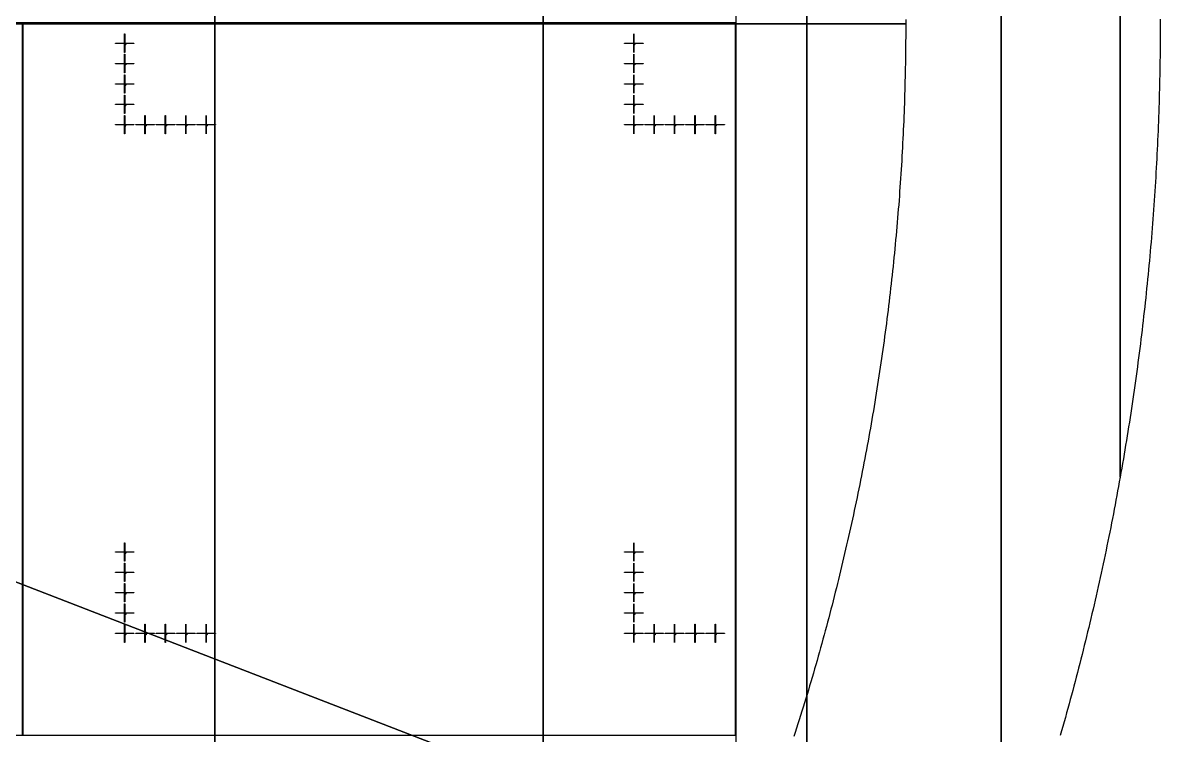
# Model space of a CAD drawing. Extents: x -25400 to 25400, y -24113 to 25400.
# Drawn here: x 14228 to 25400, y -6992 to 11 of the extents above; entities that cross this region are included whole.
import ezdxf

# ---------------------------------------------------------------- set-up
doc = ezdxf.new("R2010")
doc.units = 0
for name, color, linetype in [('L0D0', 2, 'CONTINUOUS'), ('L1D0', 3, 'CONTINUOUS'), ('L3D0', 4, 'CONTINUOUS')]:
    doc.layers.add(name, color=color, linetype=linetype)

msp = doc.modelspace()

# ---------------------------------------------------------------- linework, layer by layer
at = {"layer": 'L0D0'}
for points in [[(14229.5, 13982.974), (14229.5, 7078), (16115.797, 7078), (16115.797, -19632.653)], [(19339.518, -16466.422), (19339.518, 7078), (21204.633, 7078), (21204.633, 13982.974)], [(21928.171, 12818.553), (21928.171, -12818.553), (21905.071, -12857.988), (21881.901, -12897.381)], [(21928.171, -12818.553), (21928.171, 12818.553)], [(23836.776, 8773.148), (23836.776, -8773.148)], [(23836.776, -8773.148), (23836.776, 8773.148)], [(16115.797, -19632.653), (16115.797, 7078), (19339.518, 7078), (19339.518, -16466.422)], [(25006.14, 4455.665), (25006.14, -4455.665), (24998.083, -4500.651), (24989.944, -4545.623), (24981.725, -4590.58), (24973.424, -4635.523), (24965.043, -4680.45), (24956.581, -4725.362), (24948.039, -4770.259), (24939.415, -4815.141), (24930.711, -4860.007), (24921.926, -4904.857), (24913.06, -4949.691), (24904.114, -4994.509), (24895.087, -5039.311), (24885.979, -5084.097), (24876.791, -5128.866), (24867.522, -5173.619), (24858.173, -5218.355), (24848.743, -5263.074), (24839.233, -5307.776), (24829.643, -5352.461), (24819.972, -5397.128), (24810.221, -5441.778), (24800.389, -5486.411), (24790.477, -5531.026), (24780.485, -5575.622), (24770.413, -5620.201), (24760.26, -5664.761), (24750.027, -5709.304), (24739.714, -5753.827), (24729.322, -5798.332), (24718.849, -5842.819), (24708.295, -5887.286), (24697.662, -5931.734), (24686.949, -5976.163), (24676.157, -6020.573), (24665.284, -6064.963), (24654.331, -6109.334), (24643.299, -6153.685), (24632.186, -6198.016), (24620.994, -6242.326), (24609.723, -6286.617), (24598.371, -6330.887), (24586.94, -6375.137), (24575.43, -6419.366), (24563.839, -6463.575), (24552.17, -6507.762), (24540.42, -6551.929), (24528.592, -6596.074), (24516.684, -6640.197), (24504.696, -6684.3), (24492.629, -6728.38), (24480.483, -6772.439), (24468.258, -6816.476), (24455.953, -6860.491), (24443.57, -6904.484), (24431.107, -6948.454), (24418.565, -6992.402)], [(25399.959, 45.702), (25400, 0), (25399.959, -45.702), (25399.836, -91.405), (25399.63, -137.107), (25399.342, -182.808), (25398.972, -228.509), (25398.52, -274.209), (25397.985, -319.909), (25397.369, -365.607), (25396.67, -411.304), (25395.888, -457), (25395.025, -502.694), (25394.079, -548.387), (25393.052, -594.077), (25391.942, -639.766), (25390.749, -685.453), (25389.475, -731.138), (25388.118, -776.82), (25386.679, -822.5), (25385.158, -868.177), (25383.555, -913.851), (25381.87, -959.523), (25380.102, -1005.191), (25378.253, -1050.856), (25376.321, -1096.518), (25374.307, -1142.176), (25372.21, -1187.83), (25370.032, -1233.48), (25367.772, -1279.127), (25365.429, -1324.769), (25363.004, -1370.407), (25360.497, -1416.041), (25357.908, -1461.67), (25355.237, -1507.294), (25352.484, -1552.914), (25349.649, -1598.528), (25346.732, -1644.137), (25343.732, -1689.741), (25340.651, -1735.34), (25337.488, -1780.933), (25334.242, -1826.52), (25330.915, -1872.101), (25327.505, -1917.676), (25324.014, -1963.245), (25320.44, -2008.807), (25316.785, -2054.363), (25313.047, -2099.913), (25309.228, -2145.455), (25305.327, -2190.991), (25301.343, -2236.519), (25297.278, -2282.041), (25293.131, -2327.554), (25288.902, -2373.061), (25284.592, -2418.559), (25280.199, -2464.05), (25275.724, -2509.533), (25271.168, -2555.008), (25266.53, -2600.474), (25261.81, -2645.932), (25257.008, -2691.382), (25252.125, -2736.823), (25247.159, -2782.255), (25242.112, -2827.677), (25236.984, -2873.091), (25231.773, -2918.496), (25226.481, -2963.891), (25221.107, -3009.276), (25215.652, -3054.652), (25210.115, -3100.017), (25204.496, -3145.373), (25198.796, -3190.719), (25193.014, -3236.054), (25187.151, -3281.379), (25181.206, -3326.693), (25175.179, -3371.996), (25169.071, -3417.289), (25162.882, -3462.57), (25156.611, -3507.84), (25150.258, -3553.099), (25143.824, -3598.346), (25137.309, -3643.582), (25130.713, -3688.806), (25124.035, -3734.018), (25117.275, -3779.217), (25110.435, -3824.405), (25103.513, -3869.58), (25096.509, -3914.743), (25089.425, -3959.893), (25082.259, -4005.03), (25075.012, -4050.154), (25067.684, -4095.265), (25060.275, -4140.363), (25052.785, -4185.448), (25045.213, -4230.519), (25037.561, -4275.576), (25029.827, -4320.619), (25022.013, -4365.648), (25014.117, -4410.664), (25006.14, -4455.665), (25006.14, 4455.665)], [(22899.959, 43.404), (22900, 0), (0, 0)], [(21353.614, -8272.434), (0, 0), (22900, 0), (22899.959, -43.404), (22899.835, -86.808), (22899.63, -130.212), (22899.342, -173.615), (22898.972, -217.018), (22898.519, -260.42), (22897.984, -303.821), (22897.367, -347.22), (22896.668, -390.619), (22895.887, -434.016), (22895.023, -477.412), (22894.077, -520.806), (22893.049, -564.198), (22891.938, -607.588), (22890.746, -650.975), (22889.471, -694.361), (22888.113, -737.744), (22886.674, -781.124), (22885.152, -824.502), (22883.548, -867.876), (22881.862, -911.248), (22880.094, -954.616), (22878.244, -997.981), (22876.311, -1041.342), (22874.296, -1084.699), (22872.199, -1128.053), (22870.02, -1171.402), (22867.759, -1214.747), (22865.415, -1258.088), (22862.99, -1301.425), (22860.482, -1344.756), (22857.892, -1388.083), (22855.22, -1431.405), (22852.466, -1474.722), (22849.63, -1518.033), (22846.711, -1561.339), (22843.711, -1604.64), (22840.629, -1647.934), (22837.464, -1691.223), (22834.218, -1734.505), (22830.889, -1777.782), (22827.478, -1821.052), (22823.986, -1864.315), (22820.411, -1907.572), (22816.755, -1950.822), (22813.016, -1994.065), (22809.196, -2037.301), (22805.293, -2080.529), (22801.309, -2123.75), (22797.243, -2166.963), (22793.094, -2210.169), (22788.864, -2253.366), (22784.552, -2296.556), (22780.159, -2339.737), (22775.683, -2382.91), (22771.126, -2426.074), (22766.486, -2469.23), (22761.765, -2512.376), (22756.963, -2555.514), (22752.078, -2598.643), (22747.112, -2641.762), (22742.064, -2684.871), (22736.934, -2727.971), (22731.723, -2771.062), (22726.43, -2814.142), (22721.055, -2857.212), (22715.599, -2900.272), (22710.061, -2943.321), (22704.441, -2986.36), (22698.74, -3029.388), (22692.958, -3072.406), (22687.093, -3115.412), (22681.148, -3158.407), (22675.121, -3201.391), (22669.012, -3244.363), (22662.822, -3287.323), (22656.551, -3330.272), (22650.198, -3373.209), (22643.764, -3416.134), (22637.248, -3459.046), (22630.651, -3501.946), (22623.973, -3544.833), (22617.214, -3587.708), (22610.373, -3630.57), (22603.451, -3673.418), (22596.448, -3716.254), (22589.364, -3759.076), (22582.198, -3801.885), (22574.952, -3844.68), (22567.624, -3887.461), (22560.215, -3930.228), (22552.725, -3972.981), (22545.155, -4015.72), (22537.503, -4058.444), (22529.77, -4101.154), (22521.956, -4143.849), (22514.062, -4186.529), (22506.086, -4229.195), (22498.03, -4271.845), (22489.893, -4314.479), (22481.675, -4357.098), (22473.376, -4399.702), (22464.996, -4442.289), (22456.536, -4484.861), (22447.995, -4527.417), (22439.374, -4569.956), (22430.672, -4612.479), (22421.889, -4654.985), (22413.026, -4697.475), (22404.082, -4739.948), (22395.058, -4782.403), (22385.953, -4824.842), (22376.768, -4867.263), (22367.503, -4909.667), (22358.157, -4952.053), (22348.731, -4994.421), (22339.224, -5036.772), (22329.637, -5079.104), (22319.97, -5121.418), (22310.223, -5163.713), (22300.396, -5205.991), (22290.489, -5248.249), (22280.501, -5290.488), (22270.434, -5332.709), (22260.286, -5374.91), (22250.059, -5417.092), (22239.751, -5459.255), (22229.364, -5501.398), (22218.897, -5543.521), (22208.35, -5585.624), (22197.723, -5627.707), (22187.017, -5669.77), (22176.23, -5711.813), (22165.364, -5753.835), (22154.419, -5795.837), (22143.394, -5837.817), (22132.289, -5879.777), (22121.105, -5921.715), (22109.841, -5963.633), (22098.498, -6005.528), (22087.076, -6047.403), (22075.574, -6089.255), (22063.993, -6131.086), (22052.333, -6172.894), (22040.593, -6214.681), (22028.774, -6256.445), (22016.876, -6298.187), (22004.899, -6339.906), (21992.843, -6381.602), (21980.708, -6423.275), (21968.494, -6464.925), (21956.201, -6506.552), (21943.829, -6548.156), (21931.379, -6589.736), (21918.849, -6631.293), (21906.241, -6672.825), (21893.554, -6714.334), (21880.789, -6755.818), (21867.945, -6797.279), (21855.022, -6838.714), (21842.021, -6880.126), (21828.941, -6921.512), (21815.783, -6962.874), (21802.546, -7004.211)], [(0, 0), (21353.614, -8272.434)]]:
    msp.add_lwpolyline(points, dxfattribs=at)
at = {"layer": 'L1D0'}
for points in [[(15228.25, -182.15), (15228.25, -99.15), (15230.75, -99.15), (15230.75, -182.15)], [(20228.25, -182.15), (20228.25, -99.15), (20230.75, -99.15), (20230.75, -182.15)], [(15138.5, -191.4), (15138.5, -188.9), (15221.5, -188.9), (15221.5, -191.4)], [(15229.3, -195.15), (15229.3, -190.35), (15224.5, -190.35), (15224.5, -189.95), (15229.3, -189.95), (15229.3, -185.15), (15229.7, -185.15), (15229.7, -189.95), (15234.5, -189.95), (15234.5, -190.35), (15229.7, -190.35), (15229.7, -195.15)], [(15228.25, -281.15), (15228.25, -198.15), (15230.75, -198.15), (15230.75, -281.15)], [(15235.5, -200.706), (15235.5, -197.15), (15239.944, -197.15), (15239.944, -198.039), (15236.389, -198.039), (15236.389, -199.817), (15239.056, -199.817), (15239.056, -200.706)], [(15235.5, -203.372), (15235.5, -202.483), (15239.056, -202.483), (15239.056, -203.372)], [(15237.5, -191.4), (15237.5, -188.9), (15320.5, -188.9), (15320.5, -191.4)], [(15239.056, -202.483), (15239.056, -200.706), (15239.944, -200.706), (15239.944, -202.483)], [(20138.5, -191.4), (20138.5, -188.9), (20221.5, -188.9), (20221.5, -191.4)], [(20229.3, -195.15), (20229.3, -190.35), (20224.5, -190.35), (20224.5, -189.95), (20229.3, -189.95), (20229.3, -185.15), (20229.7, -185.15), (20229.7, -189.95), (20234.5, -189.95), (20234.5, -190.35), (20229.7, -190.35), (20229.7, -195.15)], [(20228.25, -281.15), (20228.25, -198.15), (20230.75, -198.15), (20230.75, -281.15)], [(20235.5, -200.706), (20235.5, -197.15), (20239.944, -197.15), (20239.944, -198.039), (20236.389, -198.039), (20236.389, -199.817), (20239.056, -199.817), (20239.056, -200.706)], [(20235.5, -203.372), (20235.5, -202.483), (20239.056, -202.483), (20239.056, -203.372)], [(20237.5, -191.4), (20237.5, -188.9), (20320.5, -188.9), (20320.5, -191.4)], [(20239.056, -202.483), (20239.056, -200.706), (20239.944, -200.706), (20239.944, -202.483)], [(15228.25, -382.15), (15228.25, -299.15), (15230.75, -299.15), (15230.75, -382.15)], [(20228.25, -382.15), (20228.25, -299.15), (20230.75, -299.15), (20230.75, -382.15)], [(15138.5, -391.4), (15138.5, -388.9), (15221.5, -388.9), (15221.5, -391.4)], [(15229.3, -395.15), (15229.3, -390.35), (15224.5, -390.35), (15224.5, -389.95), (15229.3, -389.95), (15229.3, -385.15), (15229.7, -385.15), (15229.7, -389.95), (15234.5, -389.95), (15234.5, -390.35), (15229.7, -390.35), (15229.7, -395.15)], [(15228.25, -481.15), (15228.25, -398.15), (15230.75, -398.15), (15230.75, -481.15)], [(15238.167, -403.372), (15238.167, -401.594), (15235.5, -401.594), (15235.5, -399.817), (15236.389, -399.817), (15236.389, -400.706), (15238.167, -400.706), (15238.167, -398.039), (15237.278, -398.039), (15237.278, -397.15), (15239.056, -397.15), (15239.056, -400.706), (15239.944, -400.706), (15239.944, -401.594), (15239.056, -401.594), (15239.056, -403.372)], [(15236.389, -399.817), (15236.389, -398.039), (15237.278, -398.039), (15237.278, -399.817)], [(15237.5, -391.4), (15237.5, -388.9), (15320.5, -388.9), (15320.5, -391.4)], [(20138.5, -391.4), (20138.5, -388.9), (20221.5, -388.9), (20221.5, -391.4)], [(20229.3, -395.15), (20229.3, -390.35), (20224.5, -390.35), (20224.5, -389.95), (20229.3, -389.95), (20229.3, -385.15), (20229.7, -385.15), (20229.7, -389.95), (20234.5, -389.95), (20234.5, -390.35), (20229.7, -390.35), (20229.7, -395.15)], [(20228.25, -481.15), (20228.25, -398.15), (20230.75, -398.15), (20230.75, -481.15)], [(20238.167, -403.372), (20238.167, -401.594), (20235.5, -401.594), (20235.5, -399.817), (20236.389, -399.817), (20236.389, -400.706), (20238.167, -400.706), (20238.167, -398.039), (20237.278, -398.039), (20237.278, -397.15), (20239.056, -397.15), (20239.056, -400.706), (20239.944, -400.706), (20239.944, -401.594), (20239.056, -401.594), (20239.056, -403.372)], [(20236.389, -399.817), (20236.389, -398.039), (20237.278, -398.039), (20237.278, -399.817)], [(20237.5, -391.4), (20237.5, -388.9), (20320.5, -388.9), (20320.5, -391.4)], [(15228.25, -582.15), (15228.25, -499.15), (15230.75, -499.15), (15230.75, -582.15)], [(20228.25, -582.15), (20228.25, -499.15), (20230.75, -499.15), (20230.75, -582.15)], [(15138.5, -591.4), (15138.5, -588.9), (15221.5, -588.9), (15221.5, -591.4)], [(15229.3, -595.15), (15229.3, -590.35), (15224.5, -590.35), (15224.5, -589.95), (15229.3, -589.95), (15229.3, -585.15), (15229.7, -585.15), (15229.7, -589.95), (15234.5, -589.95), (15234.5, -590.35), (15229.7, -590.35), (15229.7, -595.15)], [(15228.25, -681.15), (15228.25, -598.15), (15230.75, -598.15), (15230.75, -681.15)], [(15235.5, -598.039), (15235.5, -597.15), (15239.056, -597.15), (15239.056, -598.039)], [(15235.5, -603.372), (15235.5, -602.483), (15239.056, -602.483), (15239.056, -603.372)], [(15236.389, -600.706), (15236.389, -599.817), (15239.056, -599.817), (15239.056, -600.706)], [(15237.5, -591.4), (15237.5, -588.9), (15320.5, -588.9), (15320.5, -591.4)], [(15239.056, -599.817), (15239.056, -598.039), (15239.944, -598.039), (15239.944, -599.817)], [(15239.056, -602.483), (15239.056, -600.706), (15239.944, -600.706), (15239.944, -602.483)], [(20138.5, -591.4), (20138.5, -588.9), (20221.5, -588.9), (20221.5, -591.4)], [(20229.3, -595.15), (20229.3, -590.35), (20224.5, -590.35), (20224.5, -589.95), (20229.3, -589.95), (20229.3, -585.15), (20229.7, -585.15), (20229.7, -589.95), (20234.5, -589.95), (20234.5, -590.35), (20229.7, -590.35), (20229.7, -595.15)], [(20228.25, -681.15), (20228.25, -598.15), (20230.75, -598.15), (20230.75, -681.15)], [(20235.5, -598.039), (20235.5, -597.15), (20239.056, -597.15), (20239.056, -598.039)], [(20235.5, -603.372), (20235.5, -602.483), (20239.056, -602.483), (20239.056, -603.372)], [(20236.389, -600.706), (20236.389, -599.817), (20239.056, -599.817), (20239.056, -600.706)], [(20237.5, -591.4), (20237.5, -588.9), (20320.5, -588.9), (20320.5, -591.4)], [(20239.056, -599.817), (20239.056, -598.039), (20239.944, -598.039), (20239.944, -599.817)], [(20239.056, -602.483), (20239.056, -600.706), (20239.944, -600.706), (20239.944, -602.483)], [(15228.25, -782.15), (15228.25, -699.15), (15230.75, -699.15), (15230.75, -782.15)], [(20228.25, -782.15), (20228.25, -699.15), (20230.75, -699.15), (20230.75, -782.15)], [(15138.5, -791.4), (15138.5, -788.9), (15221.5, -788.9), (15221.5, -791.4)], [(15229.3, -795.15), (15229.3, -790.35), (15224.5, -790.35), (15224.5, -789.95), (15229.3, -789.95), (15229.3, -785.15), (15229.7, -785.15), (15229.7, -789.95), (15234.5, -789.95), (15234.5, -790.35), (15229.7, -790.35), (15229.7, -795.15)], [(15228.25, -881.15), (15228.25, -798.15), (15230.75, -798.15), (15230.75, -881.15)], [(15235.5, -798.928), (15235.5, -798.039), (15236.389, -798.039), (15236.389, -798.928)], [(15235.5, -803.372), (15235.5, -801.594), (15236.389, -801.594), (15236.389, -802.483), (15239.944, -802.483), (15239.944, -803.372)], [(15236.389, -798.039), (15236.389, -797.15), (15239.056, -797.15), (15239.056, -798.039)], [(15236.389, -801.594), (15236.389, -800.706), (15238.167, -800.706), (15238.167, -801.594)], [(15237.5, -791.4), (15237.5, -788.9), (15320.5, -788.9), (15320.5, -791.4)], [(15238.167, -800.706), (15238.167, -799.817), (15239.056, -799.817), (15239.056, -800.706)], [(15239.056, -799.817), (15239.056, -798.039), (15239.944, -798.039), (15239.944, -799.817)], [(20138.5, -791.4), (20138.5, -788.9), (20221.5, -788.9), (20221.5, -791.4)], [(20229.3, -795.15), (20229.3, -790.35), (20224.5, -790.35), (20224.5, -789.95), (20229.3, -789.95), (20229.3, -785.15), (20229.7, -785.15), (20229.7, -789.95), (20234.5, -789.95), (20234.5, -790.35), (20229.7, -790.35), (20229.7, -795.15)], [(20228.25, -881.15), (20228.25, -798.15), (20230.75, -798.15), (20230.75, -881.15)], [(20235.5, -798.928), (20235.5, -798.039), (20236.389, -798.039), (20236.389, -798.928)], [(20235.5, -803.372), (20235.5, -801.594), (20236.389, -801.594), (20236.389, -802.483), (20239.944, -802.483), (20239.944, -803.372)], [(20236.389, -798.039), (20236.389, -797.15), (20239.056, -797.15), (20239.056, -798.039)], [(20236.389, -801.594), (20236.389, -800.706), (20238.167, -800.706), (20238.167, -801.594)], [(20237.5, -791.4), (20237.5, -788.9), (20320.5, -788.9), (20320.5, -791.4)], [(20238.167, -800.706), (20238.167, -799.817), (20239.056, -799.817), (20239.056, -800.706)], [(20239.056, -799.817), (20239.056, -798.039), (20239.944, -798.039), (20239.944, -799.817)], [(15138.5, -991.4), (15138.5, -988.9), (15221.5, -988.9), (15221.5, -991.4)], [(15229.3, -995.15), (15229.3, -990.35), (15224.5, -990.35), (15224.5, -989.95), (15229.3, -989.95), (15229.3, -985.15), (15229.7, -985.15), (15229.7, -989.95), (15234.5, -989.95), (15234.5, -990.35), (15229.7, -990.35), (15229.7, -995.15)], [(15228.25, -982.15), (15228.25, -899.15), (15230.75, -899.15), (15230.75, -982.15)], [(15228.25, -1081.15), (15228.25, -998.15), (15230.75, -998.15), (15230.75, -1081.15)], [(15236.389, -1003.372), (15236.389, -1002.483), (15237.278, -1002.483), (15237.278, -998.928), (15236.389, -998.928), (15236.389, -998.039), (15237.278, -998.039), (15237.278, -997.15), (15238.167, -997.15), (15238.167, -1002.483), (15239.056, -1002.483), (15239.056, -1003.372)], [(15237.5, -991.4), (15237.5, -988.9), (15320.5, -988.9), (15320.5, -991.4)], [(15338.5, -991.4), (15338.5, -988.9), (15421.5, -988.9), (15421.5, -991.4)], [(15429.3, -995.15), (15429.3, -990.35), (15424.5, -990.35), (15424.5, -989.95), (15429.3, -989.95), (15429.3, -985.15), (15429.7, -985.15), (15429.7, -989.95), (15434.5, -989.95), (15434.5, -990.35), (15429.7, -990.35), (15429.7, -995.15)], [(15428.25, -982.15), (15428.25, -899.15), (15430.75, -899.15), (15430.75, -982.15)], [(15428.25, -1081.15), (15428.25, -998.15), (15430.75, -998.15), (15430.75, -1081.15)], [(15435.5, -998.928), (15435.5, -998.039), (15436.389, -998.039), (15436.389, -998.928)], [(15435.5, -1003.372), (15435.5, -1001.594), (15436.389, -1001.594), (15436.389, -1002.483), (15439.944, -1002.483), (15439.944, -1003.372)], [(15436.389, -998.039), (15436.389, -997.15), (15439.056, -997.15), (15439.056, -998.039)], [(15436.389, -1001.594), (15436.389, -1000.706), (15438.167, -1000.706), (15438.167, -1001.594)], [(15437.5, -991.4), (15437.5, -988.9), (15520.5, -988.9), (15520.5, -991.4)], [(15438.167, -1000.706), (15438.167, -999.817), (15439.056, -999.817), (15439.056, -1000.706)], [(15439.056, -999.817), (15439.056, -998.039), (15439.944, -998.039), (15439.944, -999.817)], [(15538.5, -991.4), (15538.5, -988.9), (15621.5, -988.9), (15621.5, -991.4)], [(15629.3, -995.15), (15629.3, -990.35), (15624.5, -990.35), (15624.5, -989.95), (15629.3, -989.95), (15629.3, -985.15), (15629.7, -985.15), (15629.7, -989.95), (15634.5, -989.95), (15634.5, -990.35), (15629.7, -990.35), (15629.7, -995.15)], [(15628.25, -982.15), (15628.25, -899.15), (15630.75, -899.15), (15630.75, -982.15)], [(15628.25, -1081.15), (15628.25, -998.15), (15630.75, -998.15), (15630.75, -1081.15)], [(15635.5, -998.039), (15635.5, -997.15), (15639.056, -997.15), (15639.056, -998.039)], [(15635.5, -1003.372), (15635.5, -1002.483), (15639.056, -1002.483), (15639.056, -1003.372)], [(15636.389, -1000.706), (15636.389, -999.817), (15639.056, -999.817), (15639.056, -1000.706)], [(15637.5, -991.4), (15637.5, -988.9), (15720.5, -988.9), (15720.5, -991.4)], [(15639.056, -999.817), (15639.056, -998.039), (15639.944, -998.039), (15639.944, -999.817)], [(15639.056, -1002.483), (15639.056, -1000.706), (15639.944, -1000.706), (15639.944, -1002.483)], [(15738.5, -991.4), (15738.5, -988.9), (15821.5, -988.9), (15821.5, -991.4)], [(15829.3, -995.15), (15829.3, -990.35), (15824.5, -990.35), (15824.5, -989.95), (15829.3, -989.95), (15829.3, -985.15), (15829.7, -985.15), (15829.7, -989.95), (15834.5, -989.95), (15834.5, -990.35), (15829.7, -990.35), (15829.7, -995.15)], [(15828.25, -982.15), (15828.25, -899.15), (15830.75, -899.15), (15830.75, -982.15)], [(15828.25, -1081.15), (15828.25, -998.15), (15830.75, -998.15), (15830.75, -1081.15)], [(15838.167, -1003.372), (15838.167, -1001.594), (15835.5, -1001.594), (15835.5, -999.817), (15836.389, -999.817), (15836.389, -1000.706), (15838.167, -1000.706), (15838.167, -998.039), (15837.278, -998.039), (15837.278, -997.15), (15839.056, -997.15), (15839.056, -1000.706), (15839.944, -1000.706), (15839.944, -1001.594), (15839.056, -1001.594), (15839.056, -1003.372)], [(15836.389, -999.817), (15836.389, -998.039), (15837.278, -998.039), (15837.278, -999.817)], [(15837.5, -991.4), (15837.5, -988.9), (15920.5, -988.9), (15920.5, -991.4)], [(15938.5, -991.4), (15938.5, -988.9), (16021.5, -988.9), (16021.5, -991.4)], [(16029.3, -995.15), (16029.3, -990.35), (16024.5, -990.35), (16024.5, -989.95), (16029.3, -989.95), (16029.3, -985.15), (16029.7, -985.15), (16029.7, -989.95), (16034.5, -989.95), (16034.5, -990.35), (16029.7, -990.35), (16029.7, -995.15)], [(16028.25, -982.15), (16028.25, -899.15), (16030.75, -899.15), (16030.75, -982.15)], [(16028.25, -1081.15), (16028.25, -998.15), (16030.75, -998.15), (16030.75, -1081.15)], [(16035.5, -1000.706), (16035.5, -997.15), (16039.944, -997.15), (16039.944, -998.039), (16036.389, -998.039), (16036.389, -999.817), (16039.056, -999.817), (16039.056, -1000.706)], [(16035.5, -1003.372), (16035.5, -1002.483), (16039.056, -1002.483), (16039.056, -1003.372)], [(16037.5, -991.4), (16037.5, -988.9), (16120.5, -988.9), (16120.5, -991.4)], [(16039.056, -1002.483), (16039.056, -1000.706), (16039.944, -1000.706), (16039.944, -1002.483)], [(20138.5, -991.4), (20138.5, -988.9), (20221.5, -988.9), (20221.5, -991.4)], [(20229.3, -995.15), (20229.3, -990.35), (20224.5, -990.35), (20224.5, -989.95), (20229.3, -989.95), (20229.3, -985.15), (20229.7, -985.15), (20229.7, -989.95), (20234.5, -989.95), (20234.5, -990.35), (20229.7, -990.35), (20229.7, -995.15)], [(20228.25, -982.15), (20228.25, -899.15), (20230.75, -899.15), (20230.75, -982.15)], [(20228.25, -1081.15), (20228.25, -998.15), (20230.75, -998.15), (20230.75, -1081.15)], [(20236.389, -1003.372), (20236.389, -1002.483), (20237.278, -1002.483), (20237.278, -998.928), (20236.389, -998.928), (20236.389, -998.039), (20237.278, -998.039), (20237.278, -997.15), (20238.167, -997.15), (20238.167, -1002.483), (20239.056, -1002.483), (20239.056, -1003.372)], [(20237.5, -991.4), (20237.5, -988.9), (20320.5, -988.9), (20320.5, -991.4)], [(20338.5, -991.4), (20338.5, -988.9), (20421.5, -988.9), (20421.5, -991.4)], [(20429.3, -995.15), (20429.3, -990.35), (20424.5, -990.35), (20424.5, -989.95), (20429.3, -989.95), (20429.3, -985.15), (20429.7, -985.15), (20429.7, -989.95), (20434.5, -989.95), (20434.5, -990.35), (20429.7, -990.35), (20429.7, -995.15)], [(20428.25, -982.15), (20428.25, -899.15), (20430.75, -899.15), (20430.75, -982.15)], [(20428.25, -1081.15), (20428.25, -998.15), (20430.75, -998.15), (20430.75, -1081.15)], [(20435.5, -998.928), (20435.5, -998.039), (20436.389, -998.039), (20436.389, -998.928)], [(20435.5, -1003.372), (20435.5, -1001.594), (20436.389, -1001.594), (20436.389, -1002.483), (20439.944, -1002.483), (20439.944, -1003.372)], [(20436.389, -998.039), (20436.389, -997.15), (20439.056, -997.15), (20439.056, -998.039)], [(20436.389, -1001.594), (20436.389, -1000.706), (20438.167, -1000.706), (20438.167, -1001.594)], [(20437.5, -991.4), (20437.5, -988.9), (20520.5, -988.9), (20520.5, -991.4)], [(20438.167, -1000.706), (20438.167, -999.817), (20439.056, -999.817), (20439.056, -1000.706)], [(20439.056, -999.817), (20439.056, -998.039), (20439.944, -998.039), (20439.944, -999.817)], [(20538.5, -991.4), (20538.5, -988.9), (20621.5, -988.9), (20621.5, -991.4)], [(20629.3, -995.15), (20629.3, -990.35), (20624.5, -990.35), (20624.5, -989.95), (20629.3, -989.95), (20629.3, -985.15), (20629.7, -985.15), (20629.7, -989.95), (20634.5, -989.95), (20634.5, -990.35), (20629.7, -990.35), (20629.7, -995.15)], [(20628.25, -982.15), (20628.25, -899.15), (20630.75, -899.15), (20630.75, -982.15)], [(20628.25, -1081.15), (20628.25, -998.15), (20630.75, -998.15), (20630.75, -1081.15)], [(20635.5, -998.039), (20635.5, -997.15), (20639.056, -997.15), (20639.056, -998.039)], [(20635.5, -1003.372), (20635.5, -1002.483), (20639.056, -1002.483), (20639.056, -1003.372)], [(20636.389, -1000.706), (20636.389, -999.817), (20639.056, -999.817), (20639.056, -1000.706)], [(20637.5, -991.4), (20637.5, -988.9), (20720.5, -988.9), (20720.5, -991.4)], [(20639.056, -999.817), (20639.056, -998.039), (20639.944, -998.039), (20639.944, -999.817)], [(20639.056, -1002.483), (20639.056, -1000.706), (20639.944, -1000.706), (20639.944, -1002.483)], [(20738.5, -991.4), (20738.5, -988.9), (20821.5, -988.9), (20821.5, -991.4)], [(20829.3, -995.15), (20829.3, -990.35), (20824.5, -990.35), (20824.5, -989.95), (20829.3, -989.95), (20829.3, -985.15), (20829.7, -985.15), (20829.7, -989.95), (20834.5, -989.95), (20834.5, -990.35), (20829.7, -990.35), (20829.7, -995.15)], [(20828.25, -982.15), (20828.25, -899.15), (20830.75, -899.15), (20830.75, -982.15)], [(20828.25, -1081.15), (20828.25, -998.15), (20830.75, -998.15), (20830.75, -1081.15)], [(20838.167, -1003.372), (20838.167, -1001.594), (20835.5, -1001.594), (20835.5, -999.817), (20836.389, -999.817), (20836.389, -1000.706), (20838.167, -1000.706), (20838.167, -998.039), (20837.278, -998.039), (20837.278, -997.15), (20839.056, -997.15), (20839.056, -1000.706), (20839.944, -1000.706), (20839.944, -1001.594), (20839.056, -1001.594), (20839.056, -1003.372)], [(20836.389, -999.817), (20836.389, -998.039), (20837.278, -998.039), (20837.278, -999.817)], [(20837.5, -991.4), (20837.5, -988.9), (20920.5, -988.9), (20920.5, -991.4)], [(20938.5, -991.4), (20938.5, -988.9), (21021.5, -988.9), (21021.5, -991.4)], [(21029.3, -995.15), (21029.3, -990.35), (21024.5, -990.35), (21024.5, -989.95), (21029.3, -989.95), (21029.3, -985.15), (21029.7, -985.15), (21029.7, -989.95), (21034.5, -989.95), (21034.5, -990.35), (21029.7, -990.35), (21029.7, -995.15)], [(21028.25, -982.15), (21028.25, -899.15), (21030.75, -899.15), (21030.75, -982.15)], [(21028.25, -1081.15), (21028.25, -998.15), (21030.75, -998.15), (21030.75, -1081.15)], [(21035.5, -1000.706), (21035.5, -997.15), (21039.944, -997.15), (21039.944, -998.039), (21036.389, -998.039), (21036.389, -999.817), (21039.056, -999.817), (21039.056, -1000.706)], [(21035.5, -1003.372), (21035.5, -1002.483), (21039.056, -1002.483), (21039.056, -1003.372)], [(21037.5, -991.4), (21037.5, -988.9), (21120.5, -988.9), (21120.5, -991.4)], [(21039.056, -1002.483), (21039.056, -1000.706), (21039.944, -1000.706), (21039.944, -1002.483)], [(15228.25, -5182.15), (15228.25, -5099.15), (15230.75, -5099.15), (15230.75, -5182.15)], [(20228.25, -5182.15), (20228.25, -5099.15), (20230.75, -5099.15), (20230.75, -5182.15)], [(15138.5, -5191.4), (15138.5, -5188.9), (15221.5, -5188.9), (15221.5, -5191.4)], [(15229.3, -5195.15), (15229.3, -5190.35), (15224.5, -5190.35), (15224.5, -5189.95), (15229.3, -5189.95), (15229.3, -5185.15), (15229.7, -5185.15), (15229.7, -5189.95), (15234.5, -5189.95), (15234.5, -5190.35), (15229.7, -5190.35), (15229.7, -5195.15)], [(15228.25, -5281.15), (15228.25, -5198.15), (15230.75, -5198.15), (15230.75, -5281.15)], [(15235.5, -5200.706), (15235.5, -5197.15), (15239.944, -5197.15), (15239.944, -5198.039), (15236.389, -5198.039), (15236.389, -5199.817), (15239.056, -5199.817), (15239.056, -5200.706)], [(15235.5, -5203.372), (15235.5, -5202.483), (15239.056, -5202.483), (15239.056, -5203.372)], [(15237.5, -5191.4), (15237.5, -5188.9), (15320.5, -5188.9), (15320.5, -5191.4)], [(15239.056, -5202.483), (15239.056, -5200.706), (15239.944, -5200.706), (15239.944, -5202.483)], [(20138.5, -5191.4), (20138.5, -5188.9), (20221.5, -5188.9), (20221.5, -5191.4)], [(20229.3, -5195.15), (20229.3, -5190.35), (20224.5, -5190.35), (20224.5, -5189.95), (20229.3, -5189.95), (20229.3, -5185.15), (20229.7, -5185.15), (20229.7, -5189.95), (20234.5, -5189.95), (20234.5, -5190.35), (20229.7, -5190.35), (20229.7, -5195.15)], [(20228.25, -5281.15), (20228.25, -5198.15), (20230.75, -5198.15), (20230.75, -5281.15)], [(20235.5, -5200.706), (20235.5, -5197.15), (20239.944, -5197.15), (20239.944, -5198.039), (20236.389, -5198.039), (20236.389, -5199.817), (20239.056, -5199.817), (20239.056, -5200.706)], [(20235.5, -5203.372), (20235.5, -5202.483), (20239.056, -5202.483), (20239.056, -5203.372)], [(20237.5, -5191.4), (20237.5, -5188.9), (20320.5, -5188.9), (20320.5, -5191.4)], [(20239.056, -5202.483), (20239.056, -5200.706), (20239.944, -5200.706), (20239.944, -5202.483)], [(15228.25, -5382.15), (15228.25, -5299.15), (15230.75, -5299.15), (15230.75, -5382.15)], [(20228.25, -5382.15), (20228.25, -5299.15), (20230.75, -5299.15), (20230.75, -5382.15)], [(15138.5, -5391.4), (15138.5, -5388.9), (15221.5, -5388.9), (15221.5, -5391.4)], [(15229.3, -5395.15), (15229.3, -5390.35), (15224.5, -5390.35), (15224.5, -5389.95), (15229.3, -5389.95), (15229.3, -5385.15), (15229.7, -5385.15), (15229.7, -5389.95), (15234.5, -5389.95), (15234.5, -5390.35), (15229.7, -5390.35), (15229.7, -5395.15)], [(15228.25, -5481.15), (15228.25, -5398.15), (15230.75, -5398.15), (15230.75, -5481.15)], [(15238.167, -5403.372), (15238.167, -5401.594), (15235.5, -5401.594), (15235.5, -5399.817), (15236.389, -5399.817), (15236.389, -5400.706), (15238.167, -5400.706), (15238.167, -5398.039), (15237.278, -5398.039), (15237.278, -5397.15), (15239.056, -5397.15), (15239.056, -5400.706), (15239.944, -5400.706), (15239.944, -5401.594), (15239.056, -5401.594), (15239.056, -5403.372)], [(15236.389, -5399.817), (15236.389, -5398.039), (15237.278, -5398.039), (15237.278, -5399.817)], [(15237.5, -5391.4), (15237.5, -5388.9), (15320.5, -5388.9), (15320.5, -5391.4)], [(20138.5, -5391.4), (20138.5, -5388.9), (20221.5, -5388.9), (20221.5, -5391.4)], [(20229.3, -5395.15), (20229.3, -5390.35), (20224.5, -5390.35), (20224.5, -5389.95), (20229.3, -5389.95), (20229.3, -5385.15), (20229.7, -5385.15), (20229.7, -5389.95), (20234.5, -5389.95), (20234.5, -5390.35), (20229.7, -5390.35), (20229.7, -5395.15)], [(20228.25, -5481.15), (20228.25, -5398.15), (20230.75, -5398.15), (20230.75, -5481.15)], [(20238.167, -5403.372), (20238.167, -5401.594), (20235.5, -5401.594), (20235.5, -5399.817), (20236.389, -5399.817), (20236.389, -5400.706), (20238.167, -5400.706), (20238.167, -5398.039), (20237.278, -5398.039), (20237.278, -5397.15), (20239.056, -5397.15), (20239.056, -5400.706), (20239.944, -5400.706), (20239.944, -5401.594), (20239.056, -5401.594), (20239.056, -5403.372)], [(20236.389, -5399.817), (20236.389, -5398.039), (20237.278, -5398.039), (20237.278, -5399.817)], [(20237.5, -5391.4), (20237.5, -5388.9), (20320.5, -5388.9), (20320.5, -5391.4)], [(15229.3, -5595.15), (15229.3, -5590.35), (15224.5, -5590.35), (15224.5, -5589.95), (15229.3, -5589.95), (15229.3, -5585.15), (15229.7, -5585.15), (15229.7, -5589.95), (15234.5, -5589.95), (15234.5, -5590.35), (15229.7, -5590.35), (15229.7, -5595.15)], [(15228.25, -5582.15), (15228.25, -5499.15), (15230.75, -5499.15), (15230.75, -5582.15)], [(20229.3, -5595.15), (20229.3, -5590.35), (20224.5, -5590.35), (20224.5, -5589.95), (20229.3, -5589.95), (20229.3, -5585.15), (20229.7, -5585.15), (20229.7, -5589.95), (20234.5, -5589.95), (20234.5, -5590.35), (20229.7, -5590.35), (20229.7, -5595.15)], [(20228.25, -5582.15), (20228.25, -5499.15), (20230.75, -5499.15), (20230.75, -5582.15)], [(15138.5, -5591.4), (15138.5, -5588.9), (15221.5, -5588.9), (15221.5, -5591.4)], [(15228.25, -5681.15), (15228.25, -5598.15), (15230.75, -5598.15), (15230.75, -5681.15)], [(15235.5, -5598.039), (15235.5, -5597.15), (15239.056, -5597.15), (15239.056, -5598.039)], [(15235.5, -5603.372), (15235.5, -5602.483), (15239.056, -5602.483), (15239.056, -5603.372)], [(15236.389, -5600.706), (15236.389, -5599.817), (15239.056, -5599.817), (15239.056, -5600.706)], [(15237.5, -5591.4), (15237.5, -5588.9), (15320.5, -5588.9), (15320.5, -5591.4)], [(15239.056, -5599.817), (15239.056, -5598.039), (15239.944, -5598.039), (15239.944, -5599.817)], [(15239.056, -5602.483), (15239.056, -5600.706), (15239.944, -5600.706), (15239.944, -5602.483)], [(20138.5, -5591.4), (20138.5, -5588.9), (20221.5, -5588.9), (20221.5, -5591.4)], [(20228.25, -5681.15), (20228.25, -5598.15), (20230.75, -5598.15), (20230.75, -5681.15)], [(20235.5, -5598.039), (20235.5, -5597.15), (20239.056, -5597.15), (20239.056, -5598.039)], [(20235.5, -5603.372), (20235.5, -5602.483), (20239.056, -5602.483), (20239.056, -5603.372)], [(20236.389, -5600.706), (20236.389, -5599.817), (20239.056, -5599.817), (20239.056, -5600.706)], [(20237.5, -5591.4), (20237.5, -5588.9), (20320.5, -5588.9), (20320.5, -5591.4)], [(20239.056, -5599.817), (20239.056, -5598.039), (20239.944, -5598.039), (20239.944, -5599.817)], [(20239.056, -5602.483), (20239.056, -5600.706), (20239.944, -5600.706), (20239.944, -5602.483)], [(15138.5, -5791.4), (15138.5, -5788.9), (15221.5, -5788.9), (15221.5, -5791.4)], [(15229.3, -5795.15), (15229.3, -5790.35), (15224.5, -5790.35), (15224.5, -5789.95), (15229.3, -5789.95), (15229.3, -5785.15), (15229.7, -5785.15), (15229.7, -5789.95), (15234.5, -5789.95), (15234.5, -5790.35), (15229.7, -5790.35), (15229.7, -5795.15)], [(15228.25, -5782.15), (15228.25, -5699.15), (15230.75, -5699.15), (15230.75, -5782.15)], [(15228.25, -5881.15), (15228.25, -5798.15), (15230.75, -5798.15), (15230.75, -5881.15)], [(15235.5, -5798.928), (15235.5, -5798.039), (15236.389, -5798.039), (15236.389, -5798.928)], [(15235.5, -5803.372), (15235.5, -5801.594), (15236.389, -5801.594), (15236.389, -5802.483), (15239.944, -5802.483), (15239.944, -5803.372)], [(15236.389, -5798.039), (15236.389, -5797.15), (15239.056, -5797.15), (15239.056, -5798.039)], [(15236.389, -5801.594), (15236.389, -5800.706), (15238.167, -5800.706), (15238.167, -5801.594)], [(15237.5, -5791.4), (15237.5, -5788.9), (15320.5, -5788.9), (15320.5, -5791.4)], [(15238.167, -5800.706), (15238.167, -5799.817), (15239.056, -5799.817), (15239.056, -5800.706)], [(15239.056, -5799.817), (15239.056, -5798.039), (15239.944, -5798.039), (15239.944, -5799.817)], [(20138.5, -5791.4), (20138.5, -5788.9), (20221.5, -5788.9), (20221.5, -5791.4)], [(20229.3, -5795.15), (20229.3, -5790.35), (20224.5, -5790.35), (20224.5, -5789.95), (20229.3, -5789.95), (20229.3, -5785.15), (20229.7, -5785.15), (20229.7, -5789.95), (20234.5, -5789.95), (20234.5, -5790.35), (20229.7, -5790.35), (20229.7, -5795.15)], [(20228.25, -5782.15), (20228.25, -5699.15), (20230.75, -5699.15), (20230.75, -5782.15)], [(20228.25, -5881.15), (20228.25, -5798.15), (20230.75, -5798.15), (20230.75, -5881.15)], [(20235.5, -5798.928), (20235.5, -5798.039), (20236.389, -5798.039), (20236.389, -5798.928)], [(20235.5, -5803.372), (20235.5, -5801.594), (20236.389, -5801.594), (20236.389, -5802.483), (20239.944, -5802.483), (20239.944, -5803.372)], [(20236.389, -5798.039), (20236.389, -5797.15), (20239.056, -5797.15), (20239.056, -5798.039)], [(20236.389, -5801.594), (20236.389, -5800.706), (20238.167, -5800.706), (20238.167, -5801.594)], [(20237.5, -5791.4), (20237.5, -5788.9), (20320.5, -5788.9), (20320.5, -5791.4)], [(20238.167, -5800.706), (20238.167, -5799.817), (20239.056, -5799.817), (20239.056, -5800.706)], [(20239.056, -5799.817), (20239.056, -5798.039), (20239.944, -5798.039), (20239.944, -5799.817)], [(15228.25, -5982.15), (15228.25, -5899.15), (15230.75, -5899.15), (15230.75, -5982.15)], [(15428.25, -5982.15), (15428.25, -5899.15), (15430.75, -5899.15), (15430.75, -5982.15)], [(15628.25, -5982.15), (15628.25, -5899.15), (15630.75, -5899.15), (15630.75, -5982.15)], [(15828.25, -5982.15), (15828.25, -5899.15), (15830.75, -5899.15), (15830.75, -5982.15)], [(16028.25, -5982.15), (16028.25, -5899.15), (16030.75, -5899.15), (16030.75, -5982.15)], [(20228.25, -5982.15), (20228.25, -5899.15), (20230.75, -5899.15), (20230.75, -5982.15)], [(20428.25, -5982.15), (20428.25, -5899.15), (20430.75, -5899.15), (20430.75, -5982.15)], [(20628.25, -5982.15), (20628.25, -5899.15), (20630.75, -5899.15), (20630.75, -5982.15)], [(20828.25, -5982.15), (20828.25, -5899.15), (20830.75, -5899.15), (20830.75, -5982.15)], [(21028.25, -5982.15), (21028.25, -5899.15), (21030.75, -5899.15), (21030.75, -5982.15)], [(15138.5, -5991.4), (15138.5, -5988.9), (15221.5, -5988.9), (15221.5, -5991.4)], [(15229.3, -5995.15), (15229.3, -5990.35), (15224.5, -5990.35), (15224.5, -5989.95), (15229.3, -5989.95), (15229.3, -5985.15), (15229.7, -5985.15), (15229.7, -5989.95), (15234.5, -5989.95), (15234.5, -5990.35), (15229.7, -5990.35), (15229.7, -5995.15)], [(15228.25, -6081.15), (15228.25, -5998.15), (15230.75, -5998.15), (15230.75, -6081.15)], [(15236.389, -6003.372), (15236.389, -6002.483), (15237.278, -6002.483), (15237.278, -5998.928), (15236.389, -5998.928), (15236.389, -5998.039), (15237.278, -5998.039), (15237.278, -5997.15), (15238.167, -5997.15), (15238.167, -6002.483), (15239.056, -6002.483), (15239.056, -6003.372)], [(15237.5, -5991.4), (15237.5, -5988.9), (15320.5, -5988.9), (15320.5, -5991.4)], [(15338.5, -5991.4), (15338.5, -5988.9), (15421.5, -5988.9), (15421.5, -5991.4)], [(15429.3, -5995.15), (15429.3, -5990.35), (15424.5, -5990.35), (15424.5, -5989.95), (15429.3, -5989.95), (15429.3, -5985.15), (15429.7, -5985.15), (15429.7, -5989.95), (15434.5, -5989.95), (15434.5, -5990.35), (15429.7, -5990.35), (15429.7, -5995.15)], [(15428.25, -6081.15), (15428.25, -5998.15), (15430.75, -5998.15), (15430.75, -6081.15)], [(15435.5, -5998.928), (15435.5, -5998.039), (15436.389, -5998.039), (15436.389, -5998.928)], [(15435.5, -6003.372), (15435.5, -6001.594), (15436.389, -6001.594), (15436.389, -6002.483), (15439.944, -6002.483), (15439.944, -6003.372)], [(15436.389, -5998.039), (15436.389, -5997.15), (15439.056, -5997.15), (15439.056, -5998.039)], [(15436.389, -6001.594), (15436.389, -6000.706), (15438.167, -6000.706), (15438.167, -6001.594)], [(15437.5, -5991.4), (15437.5, -5988.9), (15520.5, -5988.9), (15520.5, -5991.4)], [(15438.167, -6000.706), (15438.167, -5999.817), (15439.056, -5999.817), (15439.056, -6000.706)], [(15439.056, -5999.817), (15439.056, -5998.039), (15439.944, -5998.039), (15439.944, -5999.817)], [(15538.5, -5991.4), (15538.5, -5988.9), (15621.5, -5988.9), (15621.5, -5991.4)], [(15629.3, -5995.15), (15629.3, -5990.35), (15624.5, -5990.35), (15624.5, -5989.95), (15629.3, -5989.95), (15629.3, -5985.15), (15629.7, -5985.15), (15629.7, -5989.95), (15634.5, -5989.95), (15634.5, -5990.35), (15629.7, -5990.35), (15629.7, -5995.15)], [(15628.25, -6081.15), (15628.25, -5998.15), (15630.75, -5998.15), (15630.75, -6081.15)], [(15635.5, -5998.039), (15635.5, -5997.15), (15639.056, -5997.15), (15639.056, -5998.039)], [(15635.5, -6003.372), (15635.5, -6002.483), (15639.056, -6002.483), (15639.056, -6003.372)], [(15636.389, -6000.706), (15636.389, -5999.817), (15639.056, -5999.817), (15639.056, -6000.706)], [(15637.5, -5991.4), (15637.5, -5988.9), (15720.5, -5988.9), (15720.5, -5991.4)], [(15639.056, -5999.817), (15639.056, -5998.039), (15639.944, -5998.039), (15639.944, -5999.817)], [(15639.056, -6002.483), (15639.056, -6000.706), (15639.944, -6000.706), (15639.944, -6002.483)], [(15738.5, -5991.4), (15738.5, -5988.9), (15821.5, -5988.9), (15821.5, -5991.4)], [(15829.3, -5995.15), (15829.3, -5990.35), (15824.5, -5990.35), (15824.5, -5989.95), (15829.3, -5989.95), (15829.3, -5985.15), (15829.7, -5985.15), (15829.7, -5989.95), (15834.5, -5989.95), (15834.5, -5990.35), (15829.7, -5990.35), (15829.7, -5995.15)], [(15828.25, -6081.15), (15828.25, -5998.15), (15830.75, -5998.15), (15830.75, -6081.15)], [(15838.167, -6003.372), (15838.167, -6001.594), (15835.5, -6001.594), (15835.5, -5999.817), (15836.389, -5999.817), (15836.389, -6000.706), (15838.167, -6000.706), (15838.167, -5998.039), (15837.278, -5998.039), (15837.278, -5997.15), (15839.056, -5997.15), (15839.056, -6000.706), (15839.944, -6000.706), (15839.944, -6001.594), (15839.056, -6001.594), (15839.056, -6003.372)], [(15836.389, -5999.817), (15836.389, -5998.039), (15837.278, -5998.039), (15837.278, -5999.817)], [(15837.5, -5991.4), (15837.5, -5988.9), (15920.5, -5988.9), (15920.5, -5991.4)], [(15938.5, -5991.4), (15938.5, -5988.9), (16021.5, -5988.9), (16021.5, -5991.4)], [(16029.3, -5995.15), (16029.3, -5990.35), (16024.5, -5990.35), (16024.5, -5989.95), (16029.3, -5989.95), (16029.3, -5985.15), (16029.7, -5985.15), (16029.7, -5989.95), (16034.5, -5989.95), (16034.5, -5990.35), (16029.7, -5990.35), (16029.7, -5995.15)], [(16028.25, -6081.15), (16028.25, -5998.15), (16030.75, -5998.15), (16030.75, -6081.15)], [(16035.5, -6000.706), (16035.5, -5997.15), (16039.944, -5997.15), (16039.944, -5998.039), (16036.389, -5998.039), (16036.389, -5999.817), (16039.056, -5999.817), (16039.056, -6000.706)], [(16035.5, -6003.372), (16035.5, -6002.483), (16039.056, -6002.483), (16039.056, -6003.372)], [(16037.5, -5991.4), (16037.5, -5988.9), (16120.5, -5988.9), (16120.5, -5991.4)], [(16039.056, -6002.483), (16039.056, -6000.706), (16039.944, -6000.706), (16039.944, -6002.483)], [(20138.5, -5991.4), (20138.5, -5988.9), (20221.5, -5988.9), (20221.5, -5991.4)], [(20229.3, -5995.15), (20229.3, -5990.35), (20224.5, -5990.35), (20224.5, -5989.95), (20229.3, -5989.95), (20229.3, -5985.15), (20229.7, -5985.15), (20229.7, -5989.95), (20234.5, -5989.95), (20234.5, -5990.35), (20229.7, -5990.35), (20229.7, -5995.15)], [(20228.25, -6081.15), (20228.25, -5998.15), (20230.75, -5998.15), (20230.75, -6081.15)], [(20236.389, -6003.372), (20236.389, -6002.483), (20237.278, -6002.483), (20237.278, -5998.928), (20236.389, -5998.928), (20236.389, -5998.039), (20237.278, -5998.039), (20237.278, -5997.15), (20238.167, -5997.15), (20238.167, -6002.483), (20239.056, -6002.483), (20239.056, -6003.372)], [(20237.5, -5991.4), (20237.5, -5988.9), (20320.5, -5988.9), (20320.5, -5991.4)], [(20338.5, -5991.4), (20338.5, -5988.9), (20421.5, -5988.9), (20421.5, -5991.4)], [(20429.3, -5995.15), (20429.3, -5990.35), (20424.5, -5990.35), (20424.5, -5989.95), (20429.3, -5989.95), (20429.3, -5985.15), (20429.7, -5985.15), (20429.7, -5989.95), (20434.5, -5989.95), (20434.5, -5990.35), (20429.7, -5990.35), (20429.7, -5995.15)], [(20428.25, -6081.15), (20428.25, -5998.15), (20430.75, -5998.15), (20430.75, -6081.15)], [(20435.5, -5998.928), (20435.5, -5998.039), (20436.389, -5998.039), (20436.389, -5998.928)], [(20435.5, -6003.372), (20435.5, -6001.594), (20436.389, -6001.594), (20436.389, -6002.483), (20439.944, -6002.483), (20439.944, -6003.372)], [(20436.389, -5998.039), (20436.389, -5997.15), (20439.056, -5997.15), (20439.056, -5998.039)], [(20436.389, -6001.594), (20436.389, -6000.706), (20438.167, -6000.706), (20438.167, -6001.594)], [(20437.5, -5991.4), (20437.5, -5988.9), (20520.5, -5988.9), (20520.5, -5991.4)], [(20438.167, -6000.706), (20438.167, -5999.817), (20439.056, -5999.817), (20439.056, -6000.706)], [(20439.056, -5999.817), (20439.056, -5998.039), (20439.944, -5998.039), (20439.944, -5999.817)], [(20538.5, -5991.4), (20538.5, -5988.9), (20621.5, -5988.9), (20621.5, -5991.4)], [(20629.3, -5995.15), (20629.3, -5990.35), (20624.5, -5990.35), (20624.5, -5989.95), (20629.3, -5989.95), (20629.3, -5985.15), (20629.7, -5985.15), (20629.7, -5989.95), (20634.5, -5989.95), (20634.5, -5990.35), (20629.7, -5990.35), (20629.7, -5995.15)], [(20628.25, -6081.15), (20628.25, -5998.15), (20630.75, -5998.15), (20630.75, -6081.15)], [(20635.5, -5998.039), (20635.5, -5997.15), (20639.056, -5997.15), (20639.056, -5998.039)], [(20635.5, -6003.372), (20635.5, -6002.483), (20639.056, -6002.483), (20639.056, -6003.372)], [(20636.389, -6000.706), (20636.389, -5999.817), (20639.056, -5999.817), (20639.056, -6000.706)], [(20637.5, -5991.4), (20637.5, -5988.9), (20720.5, -5988.9), (20720.5, -5991.4)], [(20639.056, -5999.817), (20639.056, -5998.039), (20639.944, -5998.039), (20639.944, -5999.817)], [(20639.056, -6002.483), (20639.056, -6000.706), (20639.944, -6000.706), (20639.944, -6002.483)], [(20738.5, -5991.4), (20738.5, -5988.9), (20821.5, -5988.9), (20821.5, -5991.4)], [(20829.3, -5995.15), (20829.3, -5990.35), (20824.5, -5990.35), (20824.5, -5989.95), (20829.3, -5989.95), (20829.3, -5985.15), (20829.7, -5985.15), (20829.7, -5989.95), (20834.5, -5989.95), (20834.5, -5990.35), (20829.7, -5990.35), (20829.7, -5995.15)], [(20828.25, -6081.15), (20828.25, -5998.15), (20830.75, -5998.15), (20830.75, -6081.15)], [(20838.167, -6003.372), (20838.167, -6001.594), (20835.5, -6001.594), (20835.5, -5999.817), (20836.389, -5999.817), (20836.389, -6000.706), (20838.167, -6000.706), (20838.167, -5998.039), (20837.278, -5998.039), (20837.278, -5997.15), (20839.056, -5997.15), (20839.056, -6000.706), (20839.944, -6000.706), (20839.944, -6001.594), (20839.056, -6001.594), (20839.056, -6003.372)], [(20836.389, -5999.817), (20836.389, -5998.039), (20837.278, -5998.039), (20837.278, -5999.817)], [(20837.5, -5991.4), (20837.5, -5988.9), (20920.5, -5988.9), (20920.5, -5991.4)], [(20938.5, -5991.4), (20938.5, -5988.9), (21021.5, -5988.9), (21021.5, -5991.4)], [(21029.3, -5995.15), (21029.3, -5990.35), (21024.5, -5990.35), (21024.5, -5989.95), (21029.3, -5989.95), (21029.3, -5985.15), (21029.7, -5985.15), (21029.7, -5989.95), (21034.5, -5989.95), (21034.5, -5990.35), (21029.7, -5990.35), (21029.7, -5995.15)], [(21028.25, -6081.15), (21028.25, -5998.15), (21030.75, -5998.15), (21030.75, -6081.15)], [(21035.5, -6000.706), (21035.5, -5997.15), (21039.944, -5997.15), (21039.944, -5998.039), (21036.389, -5998.039), (21036.389, -5999.817), (21039.056, -5999.817), (21039.056, -6000.706)], [(21035.5, -6003.372), (21035.5, -6002.483), (21039.056, -6002.483), (21039.056, -6003.372)], [(21037.5, -5991.4), (21037.5, -5988.9), (21120.5, -5988.9), (21120.5, -5991.4)], [(21039.056, -6002.483), (21039.056, -6000.706), (21039.944, -6000.706), (21039.944, -6002.483)]]:
    msp.add_lwpolyline(points, close=True, dxfattribs=at)
at = {"layer": 'L3D0'}
for points in [[(-13785.5, 14018.85), (14229.5, 14018.85), (14229.5, 7015.85), (21232.5, 7015.85), (21232.5, -13996.15), (14229.5, -13996.15), (14229.5, -20999.15), (-13785.5, -20999.15)], [(-20788.5, -6990.15), (21229.5, -6990.15), (21229.5, 9.85), (14229.5, 9.85), (14229.5, -6990.15), (14226.5, -6990.15), (14226.5, 9.85), (7226.5, 9.85), (7226.5, -6990.15), (7223.5, -6990.15), (7223.5, 9.85), (223.5, 9.85), (223.5, -6990.15), (220.5, -6990.15), (220.5, 9.85), (-6779.5, 9.85)]]:
    msp.add_lwpolyline(points, dxfattribs=at)

doc.saveas('drawing.dxf')
